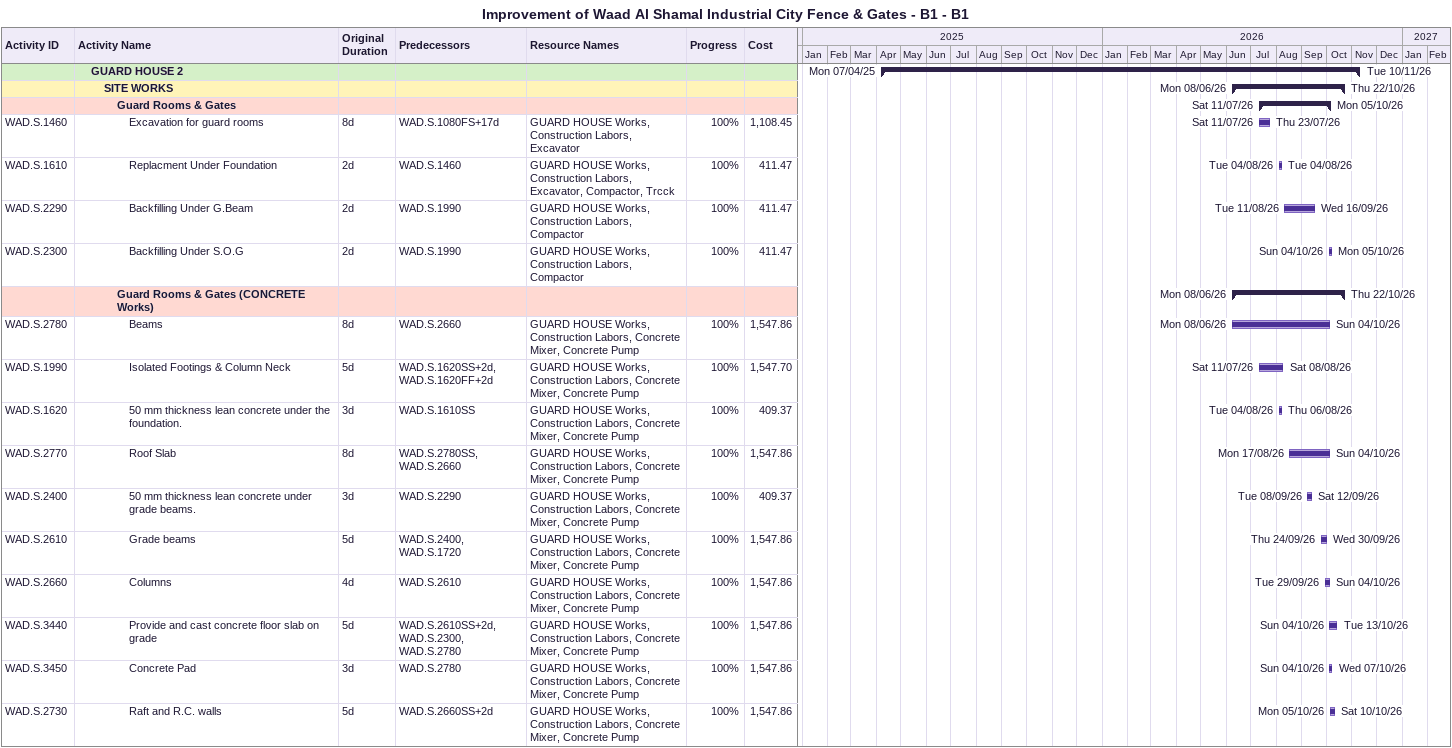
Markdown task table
Improvement of Waad Al Shamal Industrial City Fence & Gates - B1 - B1

| ID | Level | Task | Original duration | Start | Finish | Predecessors | Resources | % complete | Cost |
|---|---|---|---|---|---|---|---|---|---|
|  | 2 | **GUARD HOUSE 2** |  | 2025-04-07 | 2026-11-10 |  |  |  |  |
|  | 3 | **SITE WORKS** |  | 2026-06-08 | 2026-10-22 |  |  |  |  |
|  | 4 | **Guard Rooms & Gates** |  | 2026-07-11 | 2026-10-05 |  |  |  |  |
| WAD.S.1460 | 5 | Excavation for guard rooms | 8d | 2026-07-11 | 2026-07-23 | WAD.S.1080FS+17d | GUARD HOUSE Works, Construction Labors, Excavator | 100 | 1108.45 |
| WAD.S.1610 | 5 | Replacment Under Foundation | 2d | 2026-08-04 | 2026-08-04 | WAD.S.1460 | GUARD HOUSE Works, Construction Labors, Excavator, Compactor, Trcck | 100 | 411.47 |
| WAD.S.2290 | 5 | Backfilling Under G.Beam | 2d | 2026-08-11 | 2026-09-16 | WAD.S.1990 | GUARD HOUSE Works, Construction Labors, Compactor | 100 | 411.47 |
| WAD.S.2300 | 5 | Backfilling Under S.O.G | 2d | 2026-10-04 | 2026-10-05 | WAD.S.1990 | GUARD HOUSE Works, Construction Labors, Compactor | 100 | 411.47 |
|  | 4 | **Guard Rooms & Gates (CONCRETE Works)** |  | 2026-06-08 | 2026-10-22 |  |  |  |  |
| WAD.S.2780 | 5 | Beams | 8d | 2026-06-08 | 2026-10-04 | WAD.S.2660 | GUARD HOUSE Works, Construction Labors, Concrete Mixer, Concrete Pump | 100 | 1547.86 |
| WAD.S.1990 | 5 | Isolated Footings & Column Neck | 5d | 2026-07-11 | 2026-08-08 | WAD.S.1620SS+2d, WAD.S.1620FF+2d | GUARD HOUSE Works, Construction Labors, Concrete Mixer, Concrete Pump | 100 | 1547.70 |
| WAD.S.1620 | 5 | 50 mm thickness lean concrete under the foundation. | 3d | 2026-08-04 | 2026-08-06 | WAD.S.1610SS | GUARD HOUSE Works, Construction Labors, Concrete Mixer, Concrete Pump | 100 | 409.37 |
| WAD.S.2770 | 5 | Roof Slab | 8d | 2026-08-17 | 2026-10-04 | WAD.S.2780SS, WAD.S.2660 | GUARD HOUSE Works, Construction Labors, Concrete Mixer, Concrete Pump | 100 | 1547.86 |
| WAD.S.2400 | 5 | 50 mm thickness lean concrete under grade beams. | 3d | 2026-09-08 | 2026-09-12 | WAD.S.2290 | GUARD HOUSE Works, Construction Labors, Concrete Mixer, Concrete Pump | 100 | 409.37 |
| WAD.S.2610 | 5 | Grade beams | 5d | 2026-09-24 | 2026-09-30 | WAD.S.2400, WAD.S.1720 | GUARD HOUSE Works, Construction Labors, Concrete Mixer, Concrete Pump | 100 | 1547.86 |
| WAD.S.2660 | 5 | Columns | 4d | 2026-09-29 | 2026-10-04 | WAD.S.2610 | GUARD HOUSE Works, Construction Labors, Concrete Mixer, Concrete Pump | 100 | 1547.86 |
| WAD.S.3440 | 5 | Provide and cast concrete floor slab on grade | 5d | 2026-10-04 | 2026-10-13 | WAD.S.2610SS+2d, WAD.S.2300, WAD.S.2780 | GUARD HOUSE Works, Construction Labors, Concrete Mixer, Concrete Pump | 100 | 1547.86 |
| WAD.S.3450 | 5 | Concrete Pad | 3d | 2026-10-04 | 2026-10-07 | WAD.S.2780 | GUARD HOUSE Works, Construction Labors, Concrete Mixer, Concrete Pump | 100 | 1547.86 |
| WAD.S.2730 | 5 | Raft and R.C. walls | 5d | 2026-10-05 | 2026-10-10 | WAD.S.2660SS+2d | GUARD HOUSE Works, Construction Labors, Concrete Mixer, Concrete Pump | 100 | 1547.86 |
